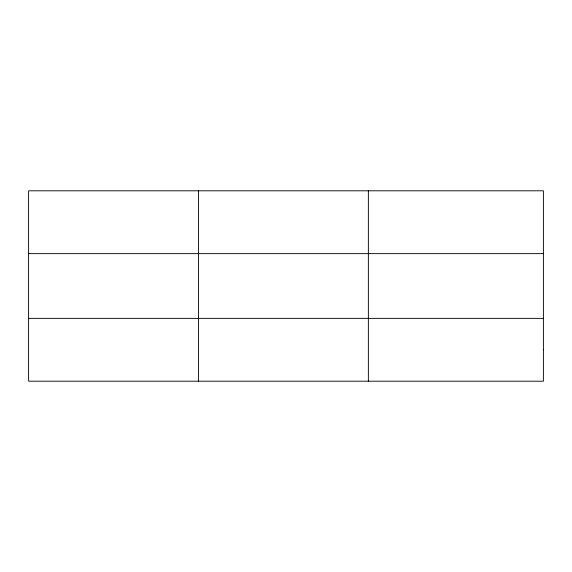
<?xml version="1.0" encoding="UTF-8"?>
<svg xmlns="http://www.w3.org/2000/svg" width="572" height="572" viewBox="0 0 572 572"><rect width="100%" height="100%" fill="white"/><g stroke="black" fill="none" stroke-linecap="round" stroke-linejoin="round"><path stroke-width="0.86" d="M198.484 381.195L198.484 190.805M368.368 381.195L368.368 190.805M28.6 253.632L543.4 253.632M28.6 318.368L543.4 318.368M543.4 349.778L543.4 381.195L28.6 381.195L28.6 190.805L543.4 190.805L543.4 349.778"/></g></svg>
